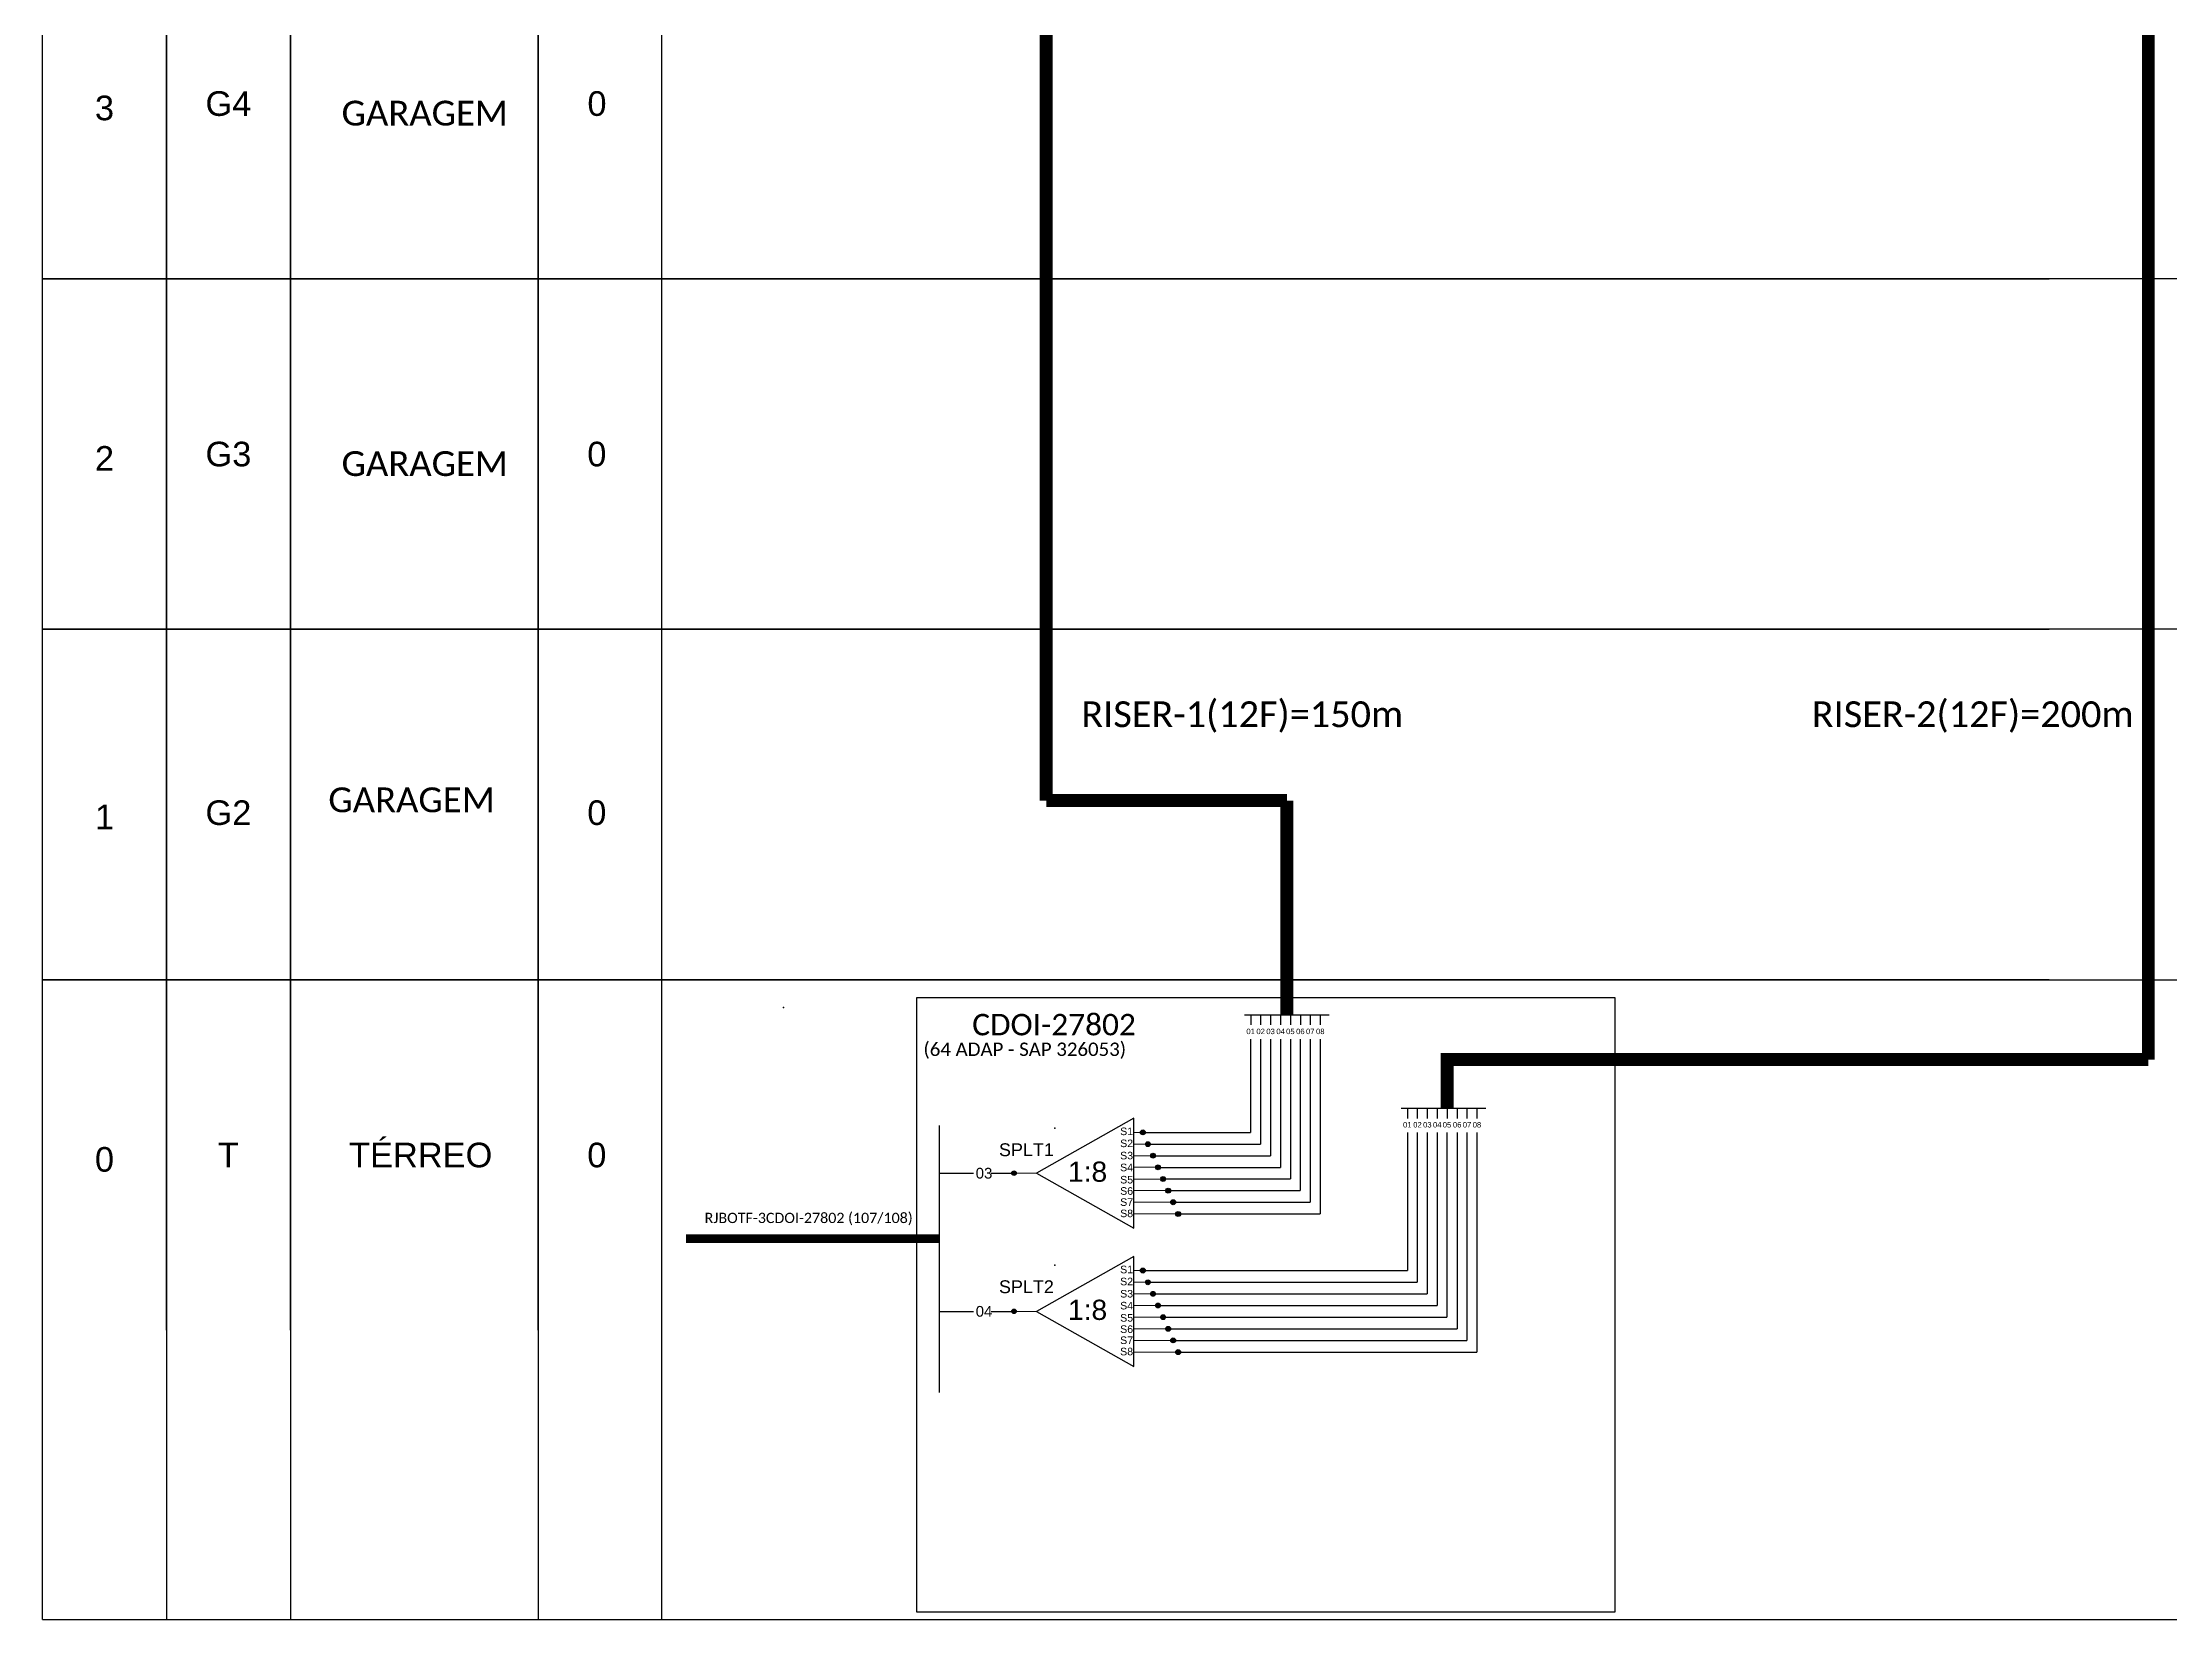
# Model space of a CAD drawing. Header units: millimetres. Extents: x 688550 to 690417, y 7458888 to 7459543.
# Drawn here: x 689252 to 689398.2, y 7458949.8 to 7459058.2 of the extents above; entities that cross this region are included whole.
import ezdxf
from ezdxf.enums import TextEntityAlignment as Align

# ---------------------------------------------------------------- set-up
doc = ezdxf.new("R2010")
doc.units = ezdxf.units.MM
doc.header["$LTSCALE"] = 3
doc.header["$MEASUREMENT"] = 0
doc.layers.add('label_cabos', color=7, linetype='Continuous')
doc.styles.add('ARIAL', font='arial.ttf')
doc.styles.add('WMF-Calibri0', font='calibri.ttf')

# ---------------------------------------------------------------- blocks, each defined once
blk = doc.blocks.new('SPLITTER_')
blk.add_point((0, 0))
at = {"style": 'ARIAL', "flags": 4}
blk.add_attdef('SPLT', (0, -3.26), '', height=1.5, dxfattribs=at)
blk = doc.blocks.new('SPLT_1-8_DIV_DIR')
h = blk.add_hatch(color=3)
h.dxf.hatch_style = 1
edge = h.paths.add_edge_path()
edge.add_arc((12.77, 4.04), 0.242, 0, 360)
h = blk.add_hatch(color=3)
h.dxf.hatch_style = 1
edge = h.paths.add_edge_path()
edge.add_arc((13.27, 2.88), 0.242, 0, 360)
h = blk.add_hatch(color=3)
h.dxf.hatch_style = 1
edge = h.paths.add_edge_path()
edge.add_arc((13.77, 1.73), 0.242, 0, 360)
h = blk.add_hatch(color=3)
h.dxf.hatch_style = 1
edge = h.paths.add_edge_path()
edge.add_arc((14.27, 0.58), 0.242, 0, 360)
h = blk.add_hatch(color=3)
h.dxf.hatch_style = 1
edge = h.paths.add_edge_path()
edge.add_arc((14.77, -0.58), 0.242, 0, 360)
h = blk.add_hatch(color=3)
h.dxf.hatch_style = 1
edge = h.paths.add_edge_path()
edge.add_arc((15.27, -1.73), 0.242, 0, 360)
h = blk.add_hatch(color=3)
h.dxf.hatch_style = 1
edge = h.paths.add_edge_path()
edge.add_arc((15.77, -2.88), 0.242, 0, 360)
h = blk.add_hatch(color=3)
h.dxf.hatch_style = 1
edge = h.paths.add_edge_path()
edge.add_arc((16.27, -4.04), 0.242, 0, 360)
at = {"color": 1}
blk.add_lwpolyline([(11.89, 5.45), (2.22, 0), (11.89, -5.45), (11.89, 5.45)], dxfattribs=at)
at = {"color": 7, "lineweight": 0}
for points in [[(12.77, 4.04), (11.89, 4.04)], [(11.89, 2.88), (13.27, 2.88)], [(11.89, 1.73), (13.77, 1.73)], [(11.89, 0.58), (14.27, 0.58)], [(11.89, -0.58), (14.77, -0.58)], [(11.89, -1.73), (15.27, -1.73)], [(11.89, -2.88), (15.77, -2.88)], [(11.89, -4.04), (16.27, -4.04)]]:
    blk.add_lwpolyline(points, dxfattribs=at)
at = {"color": 1, "lineweight": 0}
blk.add_lwpolyline([(2.22, 0), (0, 0)], dxfattribs=at)
at = {"color": 3}
for centre in [(12.77, 4.04), (13.27, 2.88), (13.77, 1.73), (14.27, 0.58), (14.77, -0.58), (15.27, -1.73), (15.77, -2.88), (16.27, -4.04)]:
    blk.add_circle(centre, 0.242, dxfattribs=at)
at = {"color": 1, "style": 'ARIAL'}
for s, height, p in [('S1', 0.75, (10.52, 3.77)), ('S2', 0.75, (10.52, 2.58)), ('S3', 0.75, (10.52, 1.37)), ('1:8', 2, (5.35, -0.85)), ('S4', 0.75, (10.52, 0.19)), ('S5', 0.75, (10.52, -1.02)), ('S6', 0.75, (10.52, -2.14)), ('S7', 0.75, (10.52, -3.24)), ('S8', 0.75, (10.52, -4.36))]:
    blk.add_text(s, height=height, dxfattribs=at).set_placement(p)
blk = doc.blocks.new('A$C415C251F')
at = {"color": 3}
blk.add_point((0, 0), dxfattribs=at)
blk = doc.blocks.new('LEG_CDOIA8_C-SPLT_ESQ')
at = {"color": 3, "extrusion": (0, 0, -1), "xscale": -1, "zscale": -1}
blk.add_blockref('A$C415C251F', (0, 0), dxfattribs=at)
at = {"color": 1, "style": 'WMF-Calibri0', "flags": 4}
blk.add_attdef('CDO', (21.44, -2.61), '', height=2, dxfattribs=at)
blk.add_attdef('MODELO', text='', height=1.5, dxfattribs=at).set_placement((22.54, -4.54), align=Align.CENTER)
at = {"style": 'ARIAL', "flags": 4}
blk.add_attdef('SPLITAGEM', text='', height=1.5, dxfattribs=at).set_placement((18.61, -12.59), align=Align.CENTER)

msp = doc.modelspace()

# ---------------------------------------------------------------- hatches: boundary and pattern name
h = msp.add_hatch(color=3)
h.dxf.hatch_style = 1
edge = h.paths.add_edge_path()
edge.add_arc((689318.78, 7458980.45), 0.151, 0, 360)
h = msp.add_hatch(color=3)
h.dxf.hatch_style = 1
edge = h.paths.add_edge_path()
edge.add_arc((689318.78, 7458970.95), 0.151, 0, 360)

# ---------------------------------------------------------------- linework, layer by layer
for p, q in [((689269.03, 7459041.95), (689269.03, 7459066.05)), ((689269.03, 7459041.95), (689389.95, 7459041.95)), ((689269.03, 7459017.85), (689269.03, 7459041.95)), ((689423.19, 7459041.95), (689269.03, 7459041.95)), ((689269.03, 7459017.85), (689389.95, 7459017.85)), ((689269.03, 7458993.75), (689269.03, 7459017.85)), ((689423.19, 7459017.85), (689269.03, 7459017.85)), ((689251.99, 7458993.75), (689260.51, 7458993.75)), ((689251.99, 7458949.76), (689251.99, 7458993.75)), ((689260.51, 7458993.75), (689269.03, 7458993.75)), ((689260.51, 7458969.65), (689260.51, 7458993.75)), ((689260.51, 7458993.75), (689260.51, 7458949.76)), ((689389.95, 7458993.75), (689269.03, 7458993.75)), ((689269.03, 7458993.75), (689423.19, 7458993.75)), ((689269.03, 7458969.65), (689269.03, 7458993.75)), ((689286.06, 7458993.75), (689269.03, 7458993.75)), ((689269.03, 7458993.75), (689269.03, 7458969.65)), ((689269.03, 7458993.75), (689269.03, 7458949.76)), ((689286.06, 7458969.65), (689286.06, 7458993.75)), ((689294.58, 7458993.75), (689286.06, 7458993.75)), ((689286.06, 7458993.75), (689286.06, 7458949.76)), ((689294.58, 7458949.76), (689294.58, 7458993.75))]:
    msp.add_line(p, q)
at = {"color": 0}
msp.add_line((689269.03, 7459041.95), (689389.95, 7459041.95), dxfattribs=at)
at = {"color": 1}
for p, q in [((689312.11, 7458950.27), (689312.11, 7458992.53)), ((689312.11, 7458992.53), (689360.09, 7458992.53)), ((689360.09, 7458992.53), (689360.09, 7458950.27)), ((689360.09, 7458950.27), (689312.11, 7458950.27))]:
    msp.add_line(p, q, dxfattribs=at)
at = {"color": 5}
for p, q in [((689327.64, 7458983.25), (689335.05, 7458983.25)), ((689327.99, 7458982.45), (689335.74, 7458982.45)), ((689328.33, 7458981.65), (689336.42, 7458981.65)), ((689328.68, 7458980.85), (689337.1, 7458980.85)), ((689329.03, 7458980.05), (689337.78, 7458980.05)), ((689329.37, 7458979.25), (689338.46, 7458979.25)), ((689329.72, 7458978.45), (689339.15, 7458978.45)), ((689330.07, 7458977.65), (689339.83, 7458977.65))]:
    msp.add_line(p, q, dxfattribs=at)
at = {"color": 6}
for p, q in [((689327.64, 7458973.75), (689345.83, 7458973.75)), ((689327.82, 7458972.95), (689346.51, 7458972.95)), ((689328.33, 7458972.15), (689347.19, 7458972.15)), ((689328.68, 7458971.35), (689347.87, 7458971.35)), ((689329.03, 7458970.55), (689348.55, 7458970.55)), ((689329.37, 7458969.75), (689349.24, 7458969.75)), ((689329.72, 7458968.95), (689349.92, 7458968.95)), ((689330.07, 7458968.15), (689350.6, 7458968.15))]:
    msp.add_line(p, q, dxfattribs=at)
at = {"color": 5, "const_width": 0.888}
for points in [[(689321, 7459415.49), (689321, 7459006.07)], [(689321, 7459006.07), (689337.54, 7459006.07)], [(689337.54, 7458991.33), (689337.54, 7459006.07)]]:
    msp.add_lwpolyline(points, dxfattribs=at)
at = {"color": 6, "const_width": 0.888}
for points in [[(689396.77, 7458988.26), (689396.77, 7459415.49)], [(689348.56, 7458984.92), (689348.56, 7458988.26), (689350.01, 7458988.26)], [(689348.56, 7458984.92), (689348.56, 7458988.26), (689350.01, 7458988.26)], [(689349.39, 7458988.26), (689396.77, 7458988.26)]]:
    msp.add_lwpolyline(points, dxfattribs=at)
for points in [[(689251.99, 7459066.05), (689260.51, 7459066.05), (689260.51, 7459041.95), (689251.99, 7459041.95)], [(689251.99, 7459066.05), (689260.51, 7459066.05), (689260.51, 7459041.95), (689251.99, 7459041.95)], [(689260.51, 7459066.05), (689269.03, 7459066.05), (689269.03, 7459041.95), (689260.51, 7459041.95)], [(689286.06, 7459066.05), (689269.03, 7459066.05), (689269.03, 7459041.95), (689286.06, 7459041.95)], [(689294.58, 7459066.05), (689286.06, 7459066.05), (689286.06, 7459041.95), (689294.58, 7459041.95)], [(689251.99, 7459041.95), (689260.51, 7459041.95), (689260.51, 7459017.85), (689251.99, 7459017.85)], [(689251.99, 7459041.95), (689260.51, 7459041.95), (689260.51, 7459017.85), (689251.99, 7459017.85)], [(689260.51, 7459041.95), (689269.03, 7459041.95), (689269.03, 7459017.85), (689260.51, 7459017.85)], [(689286.06, 7459041.95), (689269.03, 7459041.95), (689269.03, 7459017.85), (689286.06, 7459017.85)], [(689294.58, 7459041.95), (689286.06, 7459041.95), (689286.06, 7459017.85), (689294.58, 7459017.85)], [(689251.99, 7459017.85), (689260.51, 7459017.85), (689260.51, 7458993.75), (689251.99, 7458993.75)], [(689251.99, 7459017.85), (689260.51, 7459017.85), (689260.51, 7458993.75), (689251.99, 7458993.75)], [(689260.51, 7459017.85), (689269.03, 7459017.85), (689269.03, 7458993.75), (689260.51, 7458993.75)], [(689286.06, 7459017.85), (689269.03, 7459017.85), (689269.03, 7458993.75), (689286.06, 7458993.75)], [(689294.58, 7459017.85), (689286.06, 7459017.85), (689286.06, 7458993.75), (689294.58, 7458993.75)]]:
    msp.add_lwpolyline(points, close=True)
at = {"color": 5}
for points in [[(689334.63, 7458991.33), (689340.44, 7458991.33)], [(689335.06, 7458991.29), (689335.06, 7458990.64)], [(689335.74, 7458991.29), (689335.74, 7458990.64)], [(689336.42, 7458991.29), (689336.42, 7458990.64)], [(689337.1, 7458991.29), (689337.1, 7458990.64)], [(689337.79, 7458991.29), (689337.79, 7458990.64)], [(689337.79, 7458991.29), (689337.79, 7458990.64)], [(689338.47, 7458991.29), (689338.47, 7458990.64)], [(689339.15, 7458991.29), (689339.15, 7458990.64)], [(689339.84, 7458991.29), (689339.84, 7458990.64)], [(689335.05, 7458989.66), (689335.05, 7458983.25)], [(689335.74, 7458989.66), (689335.74, 7458982.45)], [(689336.42, 7458989.66), (689336.42, 7458981.65)], [(689337.1, 7458989.66), (689337.1, 7458980.85)], [(689337.78, 7458989.66), (689337.78, 7458980.05)], [(689338.46, 7458989.66), (689338.46, 7458979.25)], [(689339.15, 7458989.66), (689339.15, 7458978.45)], [(689339.83, 7458989.66), (689339.83, 7458977.65)]]:
    msp.add_lwpolyline(points, dxfattribs=at)
at = {"color": 1}
msp.add_lwpolyline([(689313.66, 7458965.38), (689313.66, 7458983.74)], dxfattribs=at)
at = {"color": 6}
for points in [[(689345.4, 7458984.92), (689351.23, 7458984.92)], [(689345.83, 7458984.87), (689345.83, 7458984.22)], [(689346.51, 7458984.87), (689346.51, 7458984.22)], [(689347.19, 7458984.87), (689347.19, 7458984.22)], [(689347.88, 7458984.87), (689347.88, 7458984.22)], [(689348.56, 7458984.87), (689348.56, 7458984.22)], [(689348.56, 7458984.87), (689348.56, 7458984.22)], [(689349.24, 7458984.87), (689349.24, 7458984.22)], [(689349.92, 7458984.87), (689349.92, 7458984.22)], [(689350.61, 7458984.87), (689350.61, 7458984.22)], [(689345.83, 7458983.24), (689345.83, 7458973.75)], [(689346.51, 7458983.24), (689346.51, 7458972.95)], [(689347.19, 7458983.24), (689347.19, 7458972.15)], [(689347.87, 7458983.24), (689347.87, 7458971.35)], [(689348.55, 7458983.24), (689348.55, 7458970.55)], [(689349.24, 7458983.24), (689349.24, 7458969.75)], [(689349.92, 7458983.24), (689349.92, 7458968.95)], [(689350.6, 7458983.24), (689350.6, 7458968.15)]]:
    msp.add_lwpolyline(points, dxfattribs=at)
at = {"color": 0}
for points in [[(689313.66, 7458980.45), (689315.99, 7458980.45)], [(689317.21, 7458980.45), (689318.78, 7458980.45), (689318.78, 7458980.45)]]:
    msp.add_lwpolyline(points, dxfattribs=at)
at = {"color": 1, "const_width": 0.589}
msp.add_lwpolyline([(689296.23, 7458975.95), (689296.23, 7458975.95), (689313.66, 7458975.95)], dxfattribs=at)
at = {"color": 3}
for centre in [(689318.78, 7458980.45), (689318.78, 7458970.95)]:
    msp.add_circle(centre, 0.151, dxfattribs=at)
at = {"layer": 'label_cabos', "linetype": 'Continuous'}
msp.add_line((689251.99, 7458949.76), (689448.75, 7458949.76), dxfattribs=at)
at = {"layer": 'label_cabos', "color": 5, "linetype": 'Continuous'}
for points in [[(689313.66, 7458970.95), (689315.99, 7458970.95)], [(689317.21, 7458970.95), (689318.78, 7458970.95), (689318.78, 7458970.95)]]:
    msp.add_lwpolyline(points, dxfattribs=at)

# ---------------------------------------------------------------- block references
at = {"color": 3}
ref = msp.add_blockref('LEG_CDOIA8_C-SPLT_ESQ', (689302.93, 7458991.85), dxfattribs=dict(at, xscale=0.7360000000000001, yscale=0.7360000000000001, zscale=0.7360000000000001))
ref.add_attrib('CDO', 'CDOI-27802', (689315.91, 7458989.93), dxfattribs={"color": 1, "height": 1.472, "style": 'WMF-Calibri0'})
ref.add_attrib('MODELO', '(64 ADAP - SAP 326053)', dxfattribs={"color": 1, "height": 0.92, "style": 'WMF-Calibri0'}).set_placement((689319.52, 7458988.51), align=Align.CENTER)
at = {"xscale": 0.6939471130843274, "yscale": 0.6939471128806473, "zscale": 0.6939471130722361}
for p in [(689318.78, 7458980.45), (689318.78, 7458970.95)]:
    msp.add_blockref('SPLT_1-8_DIV_DIR', p, dxfattribs=at)
ref = msp.add_blockref('SPLITTER_', (689321.59, 7458983.54), dxfattribs=dict(xscale=-0.5888000000342727, yscale=0.5887999998629094, zscale=0.5888000000000001))
ref.add_attrib('SPLT', 'SPLT1', (689317.75, 7458981.62), dxfattribs={"height": 0.883, "style": 'ARIAL'})
ref = msp.add_blockref('SPLITTER_', (689321.59, 7458974.12), dxfattribs=dict(xscale=-0.5888000000342727, yscale=0.5887999998629094, zscale=0.5888000000000001))
ref.add_attrib('SPLT', 'SPLT2', (689317.75, 7458972.2), dxfattribs={"height": 0.883, "style": 'ARIAL'})

# ---------------------------------------------------------------- texts
at = {"style": 'WMF-Calibri0'}
for p in [(689272.55, 7459052.49), (689272.55, 7459028.39), (689271.64, 7459005.27)]:
    msp.add_text('GARAGEM', height=1.705, dxfattribs=at).set_placement(p)
at = {"color": 5, "style": 'WMF-Calibri0'}
msp.add_text('RISER-1(12F)=150m', height=1.7754, dxfattribs=at).set_placement((689323.41, 7459011.12))
at = {"color": 6, "style": 'WMF-Calibri0'}
msp.add_text('RISER-2(12F)=200m', height=1.7754, dxfattribs=at).set_placement((689373.63, 7459011.12))
at = {"style": 'ARIAL'}
for s, height, p in [('01', 0.375, (689335.05, 7458990.2)), ('02', 0.375, (689335.74, 7458990.2)), ('03', 0.375, (689336.42, 7458990.2)), ('04', 0.375, (689337.11, 7458990.2)), ('05', 0.375, (689337.78, 7458990.2)), ('06', 0.375, (689338.47, 7458990.2)), ('07', 0.375, (689339.15, 7458990.2)), ('08', 0.375, (689339.84, 7458990.2)), ('03', 0.736, (689316.72, 7458980.45))]:
    msp.add_text(s, height=height, dxfattribs=at).set_placement(p, align=Align.MIDDLE_CENTER)
at = {"color": 0, "style": 'ARIAL'}
for s, height, p in [('01', 0.375, (689345.82, 7458983.78)), ('02', 0.375, (689346.52, 7458983.78)), ('03', 0.375, (689347.2, 7458983.78)), ('04', 0.375, (689347.88, 7458983.78)), ('05', 0.375, (689348.55, 7458983.78)), ('06', 0.375, (689349.25, 7458983.78)), ('07', 0.375, (689349.93, 7458983.78)), ('08', 0.375, (689350.61, 7458983.78)), ('04', 0.736, (689316.72, 7458970.95))]:
    msp.add_text(s, height=height, dxfattribs=at).set_placement(p, align=Align.MIDDLE_CENTER)
at = {"color": 1, "style": 'WMF-Calibri0'}
msp.add_text('RJBOTF-3CDOI-27802 (107/108)', height=0.7066, dxfattribs=at).set_placement((689297.51, 7458977.02))
at = {"style": 'ARIAL', "flags": 12}
for tag, p in [('3', (689256.25, 7459053.7)), ('G4', (689264.77, 7459054)), ('0', (689290.11, 7459054)), ('2', (689256.25, 7459029.6)), ('G3', (689264.77, 7459029.9)), ('0', (689290.1, 7459029.9)), ('1', (689256.25, 7459004.95)), ('G2', (689264.77, 7459005.24)), ('0', (689290.1, 7459005.24)), ('0', (689256.25, 7458981.4)), ('T', (689264.77, 7458981.7)), ('TÉRREO', (689277.99, 7458981.7)), ('0', (689290.1, 7458981.7))]:
    msp.add_attdef(tag, text='XX', height=1.693, dxfattribs=at).set_placement(p, align=Align.MIDDLE_CENTER)

doc.saveas('drawing.dxf')
